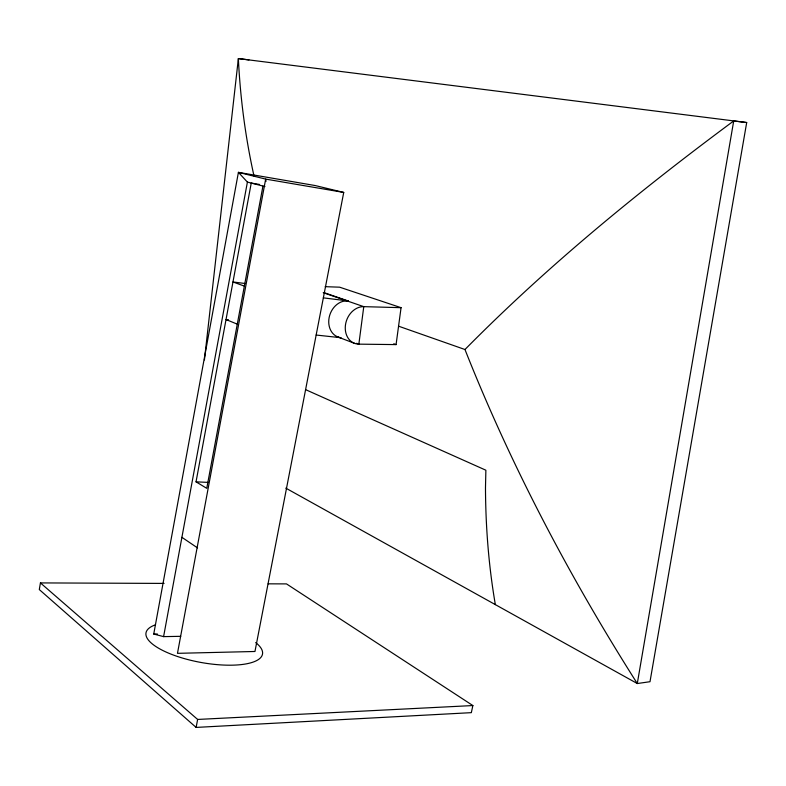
<?xml version="1.0" encoding="UTF-8"?>
<svg xmlns="http://www.w3.org/2000/svg" width="786" height="786" viewBox="0 0 786 786"><rect width="100%" height="100%" fill="white"/><g stroke="black" fill="none" stroke-linecap="round" stroke-linejoin="round"><path stroke-width="1.18" d="M204.429 359.919L238.364 58.586L248.936 59.893M356.608 343.286L358.858 344.15L396.075 344.602L401.066 307.68L339.64 287.185L325.198 286.674M746.7 122.537L733.711 120.936L637.289 683.535L650.002 681.708L746.7 122.537L238.364 58.586C240.27 98.073 245.429 137.403 254.006 175.995M164.078 583.409L40.44 582.917L39.3 589.569L196.127 727.414L471.335 712.656L472.867 705.553L286.497 583.9L268.134 583.831M180.731 636.326L163.596 636.621L153.742 634.037L238.413 172.36L315.186 185.545L343.728 192.432L254.959 651.486L177.469 653.333L265.668 179.1L238.413 172.36L247.403 182.087L264.931 186.557M163.596 636.621L247.403 182.087M262.946 186.056L206.757 488.332L196.038 481.847L251.245 183.069L259.577 184.464M196.127 727.414L197.63 719.445L40.44 582.917M398.561 326.18L464.968 349.515C547.724 265.697 639.165 190.978 733.711 120.936M197.63 719.445L472.867 705.553M153.742 634.037L157.367 633.988M401.066 307.68L363.771 306.648L323.233 292.687M196.038 481.847L208.113 482.388M316.149 335.033L341.036 337.734A18.854 15.356 -70 0 1 329.137 317.544A18.854 15.356 -70 0 1 348.227 300.969L324.618 292.844M228.451 319.804L226.024 319.538L237.274 324.146M323.341 297.855L348.227 300.969M245.085 283.5L232.97 281.958L244.348 286.124M343.728 192.432L265.668 179.1L266.022 181.379M393.776 343.757L396.075 344.602M336.526 336.457L354.859 343.462M305.725 389.699L485.876 470.215L485.483 487.762A598.49 368.133 -72.4 0 0 495.347 604.621M285.799 488.126L637.289 683.535C570.066 577.631 511.155 466.226 464.968 349.515M181.91 537.319L197.512 547.891M255.666 642.575A59.205 19.267 10.3 0 1 239.956 664.74A59.205 19.267 10.3 0 1 164.608 651.368A59.205 19.267 10.3 0 1 155.5 624.811M363.771 306.648L358.858 344.15A19.149 15.474 -69.9 0 1 345.447 325.08A19.149 15.474 -69.9 0 1 363.771 306.648"/></g></svg>
